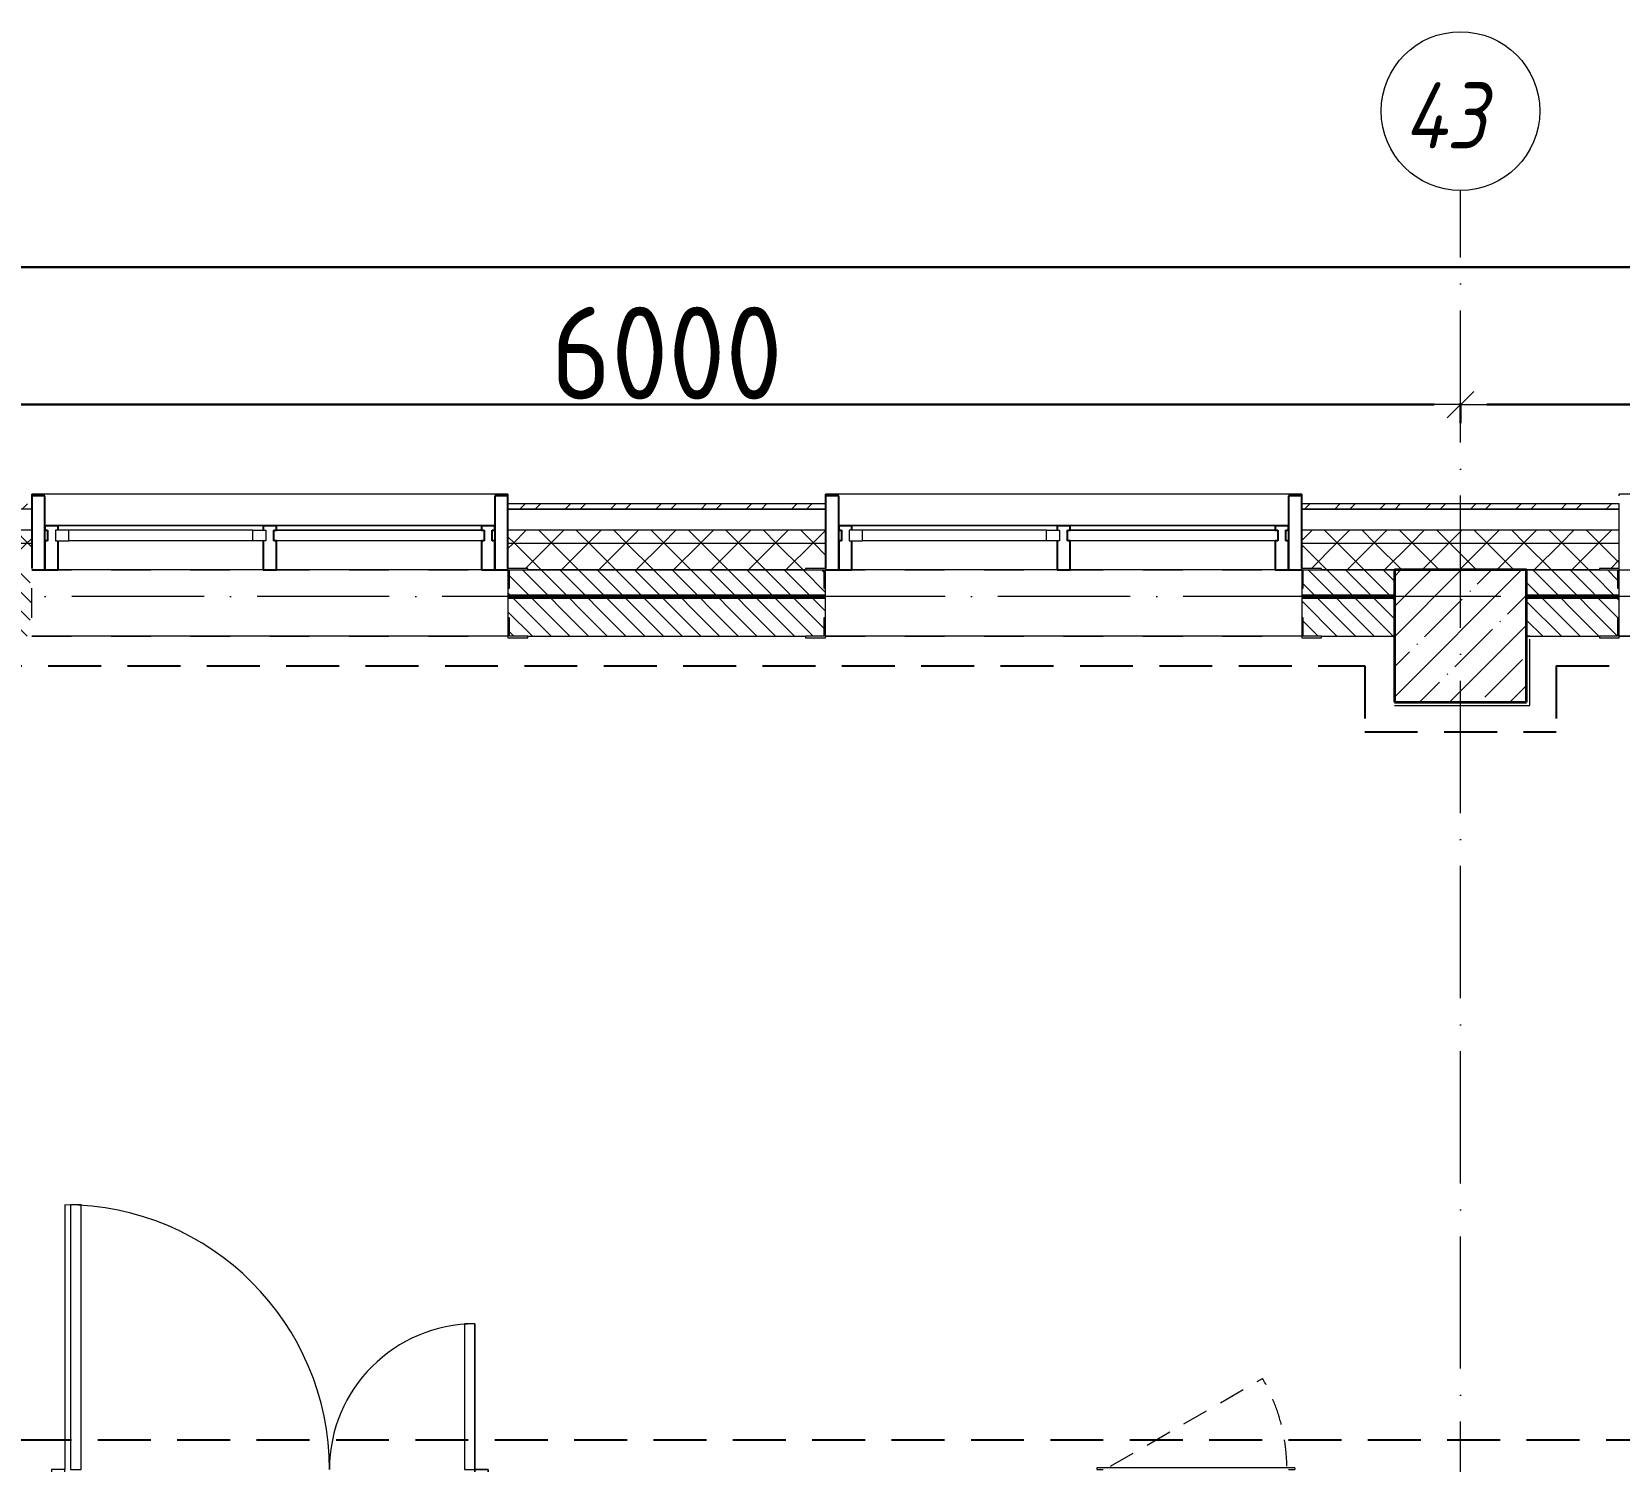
# Model space of a CAD drawing. Header units: millimetres. Extents: x -213536 to 1564669, y -45299 to 942238.
# Drawn here: x 623614 to 629614, y 433166 to 438570 of the extents above; entities that cross this region are included whole.
import ezdxf

# ---------------------------------------------------------------- set-up
doc = ezdxf.new("R2010")
doc.units = ezdxf.units.MM
for name, pattern in [('200_ШТРИХ_ш1п0_6_', [160, 100, -60]), ('50_200_ШТРИХ_1Т_ш5_п1_п1_', [700, 500, -100, 0, -100]), ('Штрих короткий', [300, 150, -150]), ('Штриховая _2 мм - 1 мм_', [300, 200, -100])]:
    doc.linetypes.add(name, pattern=pattern)
for name, color, linetype, lineweight in [('0-1', 7, 'Continuous', 5), ('0-2', 7, 'Continuous', 9), ('2.1) ПГП окна 2.8 м', 5, 'Continuous', 30), ('3) ЖБ 4м', 3, 'Continuous', 30), ('Двери', 7, 'Continuous', 9), ('Импосты витража', 7, 'Continuous', 9), ('Импосты витража-1', 7, 'Continuous', 25), ('Каркас_Импост', 7, 'Continuous', 13), ('Несущие колонны', 7, 'Continuous', 9), ('Несущие колонны-1', 7, 'Continuous', 35), ('Обобщенные модели', 7, 'Continuous', 9), ('Общие ребра', 7, 'Continuous', 9), ('Окна', 7, 'Continuous', 9), ('Оси', 7, 'Continuous', 9), ('Оси-1', 7, 'Continuous', 20), ('Оси-2', 7, '50_200_ШТРИХ_1Т_ш5_п1_п1_', 9), ('Остекление-1', 7, 'Continuous', 9), ('Открывание в плане-2', 7, '200_ШТРИХ_ш1п0_6_', 9), ('Перемычка-1', 7, 'Штрих короткий', 9), ('Размеры', 7, 'Continuous', 15), ('Стены', 7, 'Continuous', 9), ('Стены-1', 7, 'Continuous', 13), ('Штриховка разреза-1', 7, 'Continuous', 9), ('Элементы узлов', 7, 'Continuous', 9)]:
    doc.layers.add(name, color=color, linetype=linetype, lineweight=lineweight)
doc.layers.add('Каркас_Импост-2', color=7, linetype='Continuous', lineweight=9, true_color=0xaaaaaa)
doc.layers.add('СТ-1_1', color=7, linetype='Штриховая _2 мм - 1 мм_', lineweight=90, true_color=0x888888)
doc.layers.get('0-2').off()
doc.styles.add('ISOCPEUR_I_1', font='isocpeui.ttf', dxfattribs={"width": 0.85, "height": 2.5})
doc.styles.add('СПДС', font='isocpeur.ttf', dxfattribs={"width": 0.9})
doc.dimstyles.new('Размера А3', dxfattribs={"dimtxt": 200, "dimasz": 100, "dimexe": 70, "dimexo": 100, "dimgap": 20, "dimtad": 1, "dimdec": 0, "dimrnd": 10, "dimzin": 0, "dimdsep": 46, "dimtxsty": 'СПДС', "dimblk": 'ARROWHEAD_6', "dimcen": 1, "dimclrd": 256, "dimclre": 256, "dimclrt": 256, "dimazin": 0, "dimtfac": 1, "dimtdec": 0, "dimtmove": 2, "dimatfit": 3, "dimfxl": 1, "dimtolj": 1, "dimtzin": 0, "dimarcsym": 0})
pattern_1 = [(45, (0, 0), (-70.71068, 70.71068), []), (135, (0, 0), (-70.71068, -70.71068), [])]
pattern_2 = [(135, (0, 0), (-35.35534, -35.35534), [])]

# ---------------------------------------------------------------- blocks, each defined once
blk = doc.blocks.new('Ось сетки - Круг_Ø6_00__ISO-2_5_0_9K_-16731441-АИ2_03_План отделки стен 3-го этажа _Часть 2_')
at = {"layer": 'Оси-1'}
blk.add_circle((0, 0), 3, dxfattribs=at)
blk = doc.blocks.new('ARROWHEAD_6')
at = {"color": 0, "linetype": 'Continuous'}
for p, q in [((0, 0), (-1, 0)), ((-0.5, -0.5), (0.5, 0.5))]:
    blk.add_line(p, q, dxfattribs=at)
blk = doc.blocks.new('*D4752')
at = {"layer": 'Defpoints', "color": 0, "transparency": 16777216}
for p in [(486642.1, 437266.4), (492642.1, 437266.4), (492642.1, 437160.4)]:
    blk.add_point(p, dxfattribs=at)
at = {"layer": 'Размеры', "lineweight": -2, "transparency": 16777216}
for p, q in [((486642.1, 437166.4), (486642.1, 437090.4)), ((486742.1, 437160.4), (492542.1, 437160.4)), ((492642.1, 437166.4), (492642.1, 437090.4))]:
    blk.add_line(p, q, dxfattribs=at)
at = {"layer": 'Размеры', "lineweight": -2, "transparency": 16777216, "xscale": 100, "yscale": 100, "zscale": 100, "rotation": 180}
blk.add_blockref('ARROWHEAD_6', (486642.1, 437160.4), dxfattribs=at)
at = {"layer": 'Размеры', "lineweight": -2, "transparency": 16777216, "xscale": 100, "yscale": 100, "zscale": 100}
blk.add_blockref('ARROWHEAD_6', (492642.1, 437160.4), dxfattribs=at)
at = {"layer": 'Размеры', "transparency": 16777216, "insert": (489642.1, 437355.4), "char_height": 350, "width": 2.488, "attachment_point": 5, "style": 'СПДС'}
blk.add_mtext('\\A1;6000', dxfattribs=at)
blk = doc.blocks.new('*D4753')
at = {"layer": 'Defpoints', "color": 0, "transparency": 16777216}
for p in [(492642.1, 437266.4), (495642.1, 437266.4), (495642.1, 437160.4)]:
    blk.add_point(p, dxfattribs=at)
at = {"layer": 'Размеры', "lineweight": -2, "transparency": 16777216}
for p, q in [((492642.1, 437166.4), (492642.1, 437090.4)), ((492742.1, 437160.4), (495542.1, 437160.4)), ((495642.1, 437166.4), (495642.1, 437090.4))]:
    blk.add_line(p, q, dxfattribs=at)
at = {"layer": 'Размеры', "lineweight": -2, "transparency": 16777216, "xscale": 100, "yscale": 100, "zscale": 100, "rotation": 180}
blk.add_blockref('ARROWHEAD_6', (492642.1, 437160.4), dxfattribs=at)
at = {"layer": 'Размеры', "lineweight": -2, "transparency": 16777216, "xscale": 100, "yscale": 100, "zscale": 100}
blk.add_blockref('ARROWHEAD_6', (495642.1, 437160.4), dxfattribs=at)
at = {"layer": 'Размеры', "transparency": 16777216, "insert": (494142.1, 437355.4), "char_height": 350, "width": 2.488, "attachment_point": 5, "style": 'СПДС'}
blk.add_mtext('\\A1;3000', dxfattribs=at)
blk = doc.blocks.new('*D4757')
at = {"layer": 'Defpoints', "color": 0, "transparency": 16777216}
for p in [(459092.1, 437785.9), (505192.1, 437679.8), (505192.1, 436700.1)]:
    blk.add_point(p, dxfattribs=at)
at = {"layer": 'Размеры', "lineweight": -2, "transparency": 16777216}
for p, q in [((505192.1, 436800.1), (505192.1, 437749.8)), ((459092.1, 437685.9), (459092.1, 437609.8)), ((459192.1, 437679.8), (505092.1, 437679.8))]:
    blk.add_line(p, q, dxfattribs=at)
at = {"layer": 'Размеры', "lineweight": -2, "transparency": 16777216, "xscale": 100, "yscale": 100, "zscale": 100, "rotation": 180}
blk.add_blockref('ARROWHEAD_6', (459092.1, 437679.8), dxfattribs=at)
at = {"layer": 'Размеры', "lineweight": -2, "transparency": 16777216, "xscale": 100, "yscale": 100, "zscale": 100}
blk.add_blockref('ARROWHEAD_6', (505192.1, 437679.8), dxfattribs=at)
at = {"layer": 'Размеры', "transparency": 16777216, "insert": (482142.1, 437874.8), "char_height": 350, "width": 2.997, "attachment_point": 5, "style": 'СПДС'}
blk.add_mtext('\\A1;46100', dxfattribs=at)
blk = doc.blocks.new('BSC_Колонна _Прямоугольная - 500х500-V136-АИ2_03_План отделки стен 3-го этажа _Часть 2_')
at = {"layer": 'Несущие колонны'}
h = blk.add_hatch(dxfattribs=at)
h.set_pattern_fill('FP_126', color=256, style=0, pattern_type=2)
h.set_pattern_definition([(45, (-61950, -11050), (-114.04925, 114.04925), []), (45, (-61835.95, -11050), (-114.04925, 114.04925), [201.613, -40.323, 3.353, -36.97])])
h.paths.add_polyline_path([(-250, -250), (250, -250), (250, 250), (-250, 250)], flags=0)
at = {"layer": 'Несущие колонны-1'}
for p, q in [((250, 250), (-250, 250)), ((-250, 250), (-250, -250)), ((250, -250), (250, 250)), ((-250, -250), (250, -250))]:
    blk.add_line(p, q, dxfattribs=at)
blk = doc.blocks.new('PNS_Панель прямоугольная2 - Нр_Стекло - 40мм-26243474-АИ2_03_План отделки стен 3-го этажа _Часть 2_')
at = {"layer": 'Каркас_Импост'}
for p, q in [((-397.5, 0), (-397.5, 40)), ((-397.5, 40), (-347.5, 40)), ((-347.5, 40), (-347.5, 0)), ((397.5, 40), (347.5, 40)), ((347.5, 40), (347.5, 0)), ((397.5, 0), (397.5, 40)), ((-347.5, 0), (-397.5, 0)), ((347.5, 0), (397.5, 0))]:
    blk.add_line(p, q, dxfattribs=at)
at = {"layer": 'Каркас_Импост-2'}
for p, q in [((-347.5, 40), (347.5, 40)), ((-347.5, 0), (347.5, 0))]:
    blk.add_line(p, q, dxfattribs=at)
blk = doc.blocks.new('Прямоугольный импост - Импост структурный с накладкой - 150мм-25647633-АИ2_03_План отделки стен 3-го этажа _Часть 2_')
at = {"layer": 'Импосты витража-1'}
for p, q in [((-25, 0), (-25, 17)), ((-25, 17), (25, 17)), ((-15, 0), (-25, 0)), ((-15, -40), (-15, 0)), ((25, 17), (25, 0)), ((-25, -150), (-25, -40)), ((-25, -40), (-15, -40)), ((25, -40), (25, -150)), ((25, -150), (-25, -150))]:
    blk.add_line(p, q, dxfattribs=at)
blk = doc.blocks.new('Прямоугольный импост - Импост структурный с накладкой - 150мм-25647642-АИ2_03_План отделки стен 3-го этажа _Часть 2_')
at = {"layer": 'Импосты витража'}
for p, q in [((27275, -100), (28050, -100)), ((27275, -267), (28050, -267))]:
    blk.add_line(p, q, dxfattribs=at)
blk = doc.blocks.new('Прямоугольный импост - Импост структурный с накладкой - 150мм-V161-АИ2_03_План отделки стен 3-го этажа _Часть 2_')
at = {"layer": 'Импосты витража-1'}
for p, q in [((-25, 0), (-25, 17)), ((-25, 17), (25, 17)), ((25, 0), (15, 0)), ((15, 0), (15, -40)), ((25, 17), (25, 0)), ((-25, -150), (-25, -40)), ((15, -40), (25, -40)), ((25, -40), (25, -150)), ((25, -150), (-25, -150))]:
    blk.add_line(p, q, dxfattribs=at)
blk = doc.blocks.new('PNS_Панель прямоугольная1 - Нр_Стекло - 40мм-25259299-АИ2_03_План отделки стен 3-го этажа _Часть 2_')
at = {"layer": 'Остекление-1'}
for p, q in [((-387.5, 40), (387.5, 40)), ((-397.5, 0), (397.5, 0)), ((387.5, 0), (-387.5, 0))]:
    blk.add_line(p, q, dxfattribs=at)
blk = doc.blocks.new('Прямоугольный импост - Импост структурный с накладкой - 150мм-25647644-АИ2_03_План отделки стен 3-го этажа _Часть 2_')
at = {"layer": 'Импосты витража-1'}
for p, q in [((-25, 0), (-25, 17)), ((-25, 17), (25, 17)), ((-15, 0), (-25, 0)), ((-15, -40), (-15, 0)), ((25, 0), (15, 0)), ((15, 0), (15, -40)), ((25, 17), (25, 0)), ((-25, -150), (-25, -40)), ((-25, -40), (-15, -40)), ((15, -40), (25, -40)), ((25, -40), (25, -150)), ((25, -150), (-25, -150))]:
    blk.add_line(p, q, dxfattribs=at)
blk = doc.blocks.new('Прямоугольный импост - Откос НВФ_50х280 мм-V169-АИ2_03_План отделки стен 3-го этажа _Часть 2_')
at = {"layer": 'Импосты витража-1'}
for p, q in [((-50, 130), (0, 130)), ((-50, -150), (-50, 130)), ((0, 130), (0, -144)), ((0, -150), (-50, -150))]:
    blk.add_line(p, q, dxfattribs=at)
blk = doc.blocks.new('Прямоугольный импост - Откос НВФ_50х280 мм-25993838-АИ2_03_План отделки стен 3-го этажа _Часть 2_')
at = {"layer": 'Импосты витража-1'}
for p, q in [((0, 130), (-50, 130)), ((-50, 130), (-50, -150)), ((0, -144), (0, 130)), ((-50, -150), (0, -150))]:
    blk.add_line(p, q, dxfattribs=at)
blk = doc.blocks.new('Проем_Дверь_Прямоугольный - 1800х2700h_оконные проемы-25805030-АИ2_03_План отделки стен 3-го этажа _Часть 2_')
at = {"layer": 'Перемычка-1'}
for p, q in [((900, 125), (-900, 125)), ((900, -125), (-900, -125))]:
    blk.add_line(p, q, dxfattribs=at)
blk = doc.blocks.new('Проем_Дверь_Прямоугольный - 2150х2700h_витражные проемы-27177106-АИ2_03_План отделки стен 3-го этажа _Часть 2_')
at = {"layer": 'Перемычка-1'}
for p, q in [((1075, 125), (-1075, 125)), ((1075, -125), (-1075, -125))]:
    blk.add_line(p, q, dxfattribs=at)
blk = doc.blocks.new('Дверь_Витражная_СКБ_2Ст2 - ДВВ_ДАО_СОШ_Классы-V189-АИ2_03_План отделки стен 3-го этажа _Часть 2_')
at = {"layer": 'Двери'}
for p, q in [((-775, 1035), (-775, 35)), ((775, 585), (775, 35))]:
    blk.add_line(p, q, dxfattribs=at)
for centre, radius, start, end in [((-775, 35), 1000, 360, 90), ((775, 35), 550, 90, 180)]:
    blk.add_arc(centre, radius, start, end, dxfattribs=at)
at = {"layer": 'Элементы узлов'}
for p, q in [((-713, 1035), (-753, 1035)), ((-753, 1035), (-753, 35)), ((-713, 35), (-713, 1035)), ((775, 585), (735, 585)), ((735, 585), (735, 35)), ((775, 35), (775, 585)), ((-825, 35), (-825, -35)), ((-775, 35), (-825, 35)), ((-775, 35), (-825, 35)), ((-825, 35), (-825, -35)), ((-775, -35), (-775, 35)), ((-775, -35), (-775, 35)), ((-753, 35), (-713, 35)), ((735, 35), (775, 35)), ((775, -35), (775, 35)), ((775, 35), (825, 35)), ((775, 35), (775, -35)), ((825, 35), (775, 35)), ((825, 35), (825, -35)), ((825, -35), (825, 35)), ((-825, -35), (-775, -35)), ((-825, -35), (-775, -35)), ((825, -35), (775, -35)), ((775, -35), (825, -35))]:
    blk.add_line(p, q, dxfattribs=at)
blk = doc.blocks.new('Фахверк_СКБ_Уголок - 250_2700-27497298-АИ2_03_План отделки стен 3-го этажа _Часть 2_')
at = {"layer": 'Обобщенные модели'}
for p, q in [((200, 181), (125, 181)), ((125, 181), (125, 106)), ((200, 175), (200, 181)), ((131, 106), (131, 175)), ((131, 175), (200, 175)), ((125, 106), (131, 106)), ((131, -6), (125, -6)), ((125, -6), (125, -81)), ((131, -75), (131, -6)), ((125, -81), (200, -81)), ((200, -75), (131, -75)), ((200, -81), (200, -75))]:
    blk.add_line(p, q, dxfattribs=at)
blk = doc.blocks.new('Л_Общий_Лючок - Лючок-29696997-АИ2_03_План отделки стен 3-го этажа _Часть 2_')
at = {"layer": 'Окна'}
for p, q in [((724, 6), (-24, 6)), ((-24, 6), (-24, 0)), ((-24, 0), (0, 0)), ((700, 0), (724, 0)), ((724, 6), (724, 0))]:
    blk.add_line(p, q, dxfattribs=at)
at = {"layer": 'Открывание в плане-2'}
blk.add_line((26.8, 12), (601.8, 344), dxfattribs=at)
blk.add_arc((6, 0), 688, 1.0022, 30, dxfattribs=at)
blk = doc.blocks.new('Отлив_СКБ - Отлив витража_120_НВФ-31885687-АИ2_03_План отделки стен 3-го этажа _Часть 2_')
at = {"layer": 'Окна'}
for p, q in [((1750, -2), (50, -2)), ((0, -120), (0, -113)), ((0, -120), (1800, -120)), ((1800, -113), (1800, -120))]:
    blk.add_line(p, q, dxfattribs=at)
blk = doc.blocks.new('Отлив_СКБ - Отлив витража_120_НВФ-31885342-АИ2_03_План отделки стен 3-го этажа _Часть 2_')
at = {"layer": 'Окна'}
for p, q in [((7750, -2), (50, -2)), ((0, -120), (0, -113)), ((0, -120), (7800, -120)), ((7800, -113), (7800, -120))]:
    blk.add_line(p, q, dxfattribs=at)
blk = doc.blocks.new('0125-Р-ОО-Ш2-АР-о_23_10_2024_rvt-1-АИ2_03_План отделки стен 3-го этажа _Часть 2_')
at = {"layer": 'Штриховка разреза-1'}
h = blk.add_hatch(dxfattribs=at)
h.set_pattern_fill('FP_80', color=256, style=0, pattern_type=2)
h.set_pattern_definition([(45, (0, 0), (-85.53659, 85.53659), []), (45, (57.02, 0), (-85.53659, 85.53659), [])])
h.paths.add_polyline_path([(74215, 11530), (74215, 11550), (70350, 11550), (70350, 11530), (72365.1, 11530)], flags=0)
h.paths.add_polyline_path([(62113.2, 11530), (62550, 11530), (62550, 11550), (61350, 11550), (61350, 11530)], flags=0)
h.paths.add_polyline_path([(59550, 11530), (59550, 11550), (58350, 11550), (58350, 11530), (59317.3, 11530)], flags=0)
h.paths.add_polyline_path([(55350, 11530), (56550, 11530), (56550, 11550), (55350, 11550)], flags=0)
h.paths.add_polyline_path([(52793.3, 11530), (53550, 11530), (53550, 11550), (52350, 11550), (52350, 11530)], flags=0)
h.paths.add_polyline_path([(50550, 11530), (50550, 11550), (49350, 11550), (49350, 11530), (49997.3, 11530)], flags=0)
h.paths.add_polyline_path([(47201.4, 11530), (47550, 11530), (47550, 11550), (46350, 11550), (46350, 11530)], flags=0)
h.paths.add_polyline_path([(43350, 11530), (44550, 11530), (44550, 11550), (43350, 11550)], flags=0)
h.paths.add_polyline_path([(40685, 11530), (41550, 11530), (41550, 11550), (40685, 11550)], flags=0)
h = blk.add_hatch(dxfattribs=at)
h.set_pattern_fill('FP_81', color=256, style=0, pattern_type=2)
h.set_pattern_definition(pattern_1)
h.paths.add_polyline_path([(76700, 11400), (76700, 11450), (70350, 11450), (70350, 11400), (76093.1, 11400)], flags=0)
h.paths.add_polyline_path([(62113.2, 11400), (62550, 11400), (62550, 11450), (61350, 11450), (61350, 11400)], flags=0)
h.paths.add_polyline_path([(59317.3, 11400), (59550, 11400), (59550, 11450), (58350, 11450), (58350, 11400), (58385.3, 11400)], flags=0)
h.paths.add_polyline_path([(55350, 11400), (56550, 11400), (56550, 11450), (55350, 11450)], flags=0)
h.paths.add_polyline_path([(53259.3, 11400), (53550, 11400), (53550, 11450), (52350, 11450), (52350, 11400), (52793.3, 11400)], flags=0)
h.paths.add_polyline_path([(50550, 11400), (50550, 11450), (49350, 11450), (49350, 11400), (49997.3, 11400)], flags=0)
h.paths.add_polyline_path([(44550, 11400), (44550, 11450), (43350, 11450), (43350, 11400), (44405.4, 11400)], flags=0)
h.paths.add_polyline_path([(46350, 11400), (47550, 11400), (47550, 11450), (46350, 11450)], flags=0)
h.paths.add_polyline_path([(40677.4, 11400), (41550, 11400), (41550, 11450), (40150, 11450), (40150, 11400)], flags=0)
h.paths.add_polyline_path([(37881.4, 11400), (38350, 11400), (38350, 11450), (37150, 11450), (37150, 11400)], flags=0)
h.paths.add_polyline_path([(35350, 11400), (35350, 11450), (34150, 11450), (34150, 11400), (35085.5, 11400)], flags=0)
h.paths.add_polyline_path([(32289.5, 11400), (32350, 11400), (32350, 11450), (31150, 11450), (31150, 11400), (31357.5, 11400)], flags=0)
h.paths.add_polyline_path([(29350, 11400), (29350, 11450), (26180, 11450), (26180, 11400), (28561.5, 11400)], flags=0)
h = blk.add_hatch(dxfattribs=at)
h.set_pattern_fill('FP_81', color=256, style=0, pattern_type=2)
h.set_pattern_definition(pattern_1)
h.paths.add_polyline_path([(76700, 11300), (76700, 11400), (70350, 11400), (70350, 11306), (70425, 11306), (70425, 11300), (76093.1, 11300)], flags=0)
h.paths.add_polyline_path([(62475, 11300), (62475, 11306), (62550, 11306), (62550, 11400), (61350, 11400), (61350, 11306), (61425, 11306), (61425, 11300), (62200, 11300)], flags=0)
h.paths.add_polyline_path([(59317.3, 11300), (59475, 11300), (59475, 11306), (59550, 11306), (59550, 11400), (58350, 11400), (58350, 11306), (58425, 11306), (58425, 11300)], flags=0)
h.paths.add_polyline_path([(56475, 11300), (56475, 11306), (56550, 11306), (56550, 11400), (55350, 11400), (55350, 11306), (55425, 11306), (55425, 11300), (56200, 11300)], flags=0)
h.paths.add_polyline_path([(52700, 11300), (53475, 11300), (53475, 11306), (53550, 11306), (53550, 11400), (52350, 11400), (52350, 11306), (52425, 11306), (52425, 11300)], flags=0)
h.paths.add_polyline_path([(50475, 11300), (50475, 11306), (50550, 11306), (50550, 11400), (49350, 11400), (49350, 11306), (49425, 11306), (49425, 11300), (49997.3, 11300)], flags=0)
h.paths.add_polyline_path([(47201.4, 11300), (47475, 11300), (47475, 11306), (47550, 11306), (47550, 11400), (46350, 11400), (46350, 11306), (46425, 11306), (46425, 11300), (47200, 11300)], flags=0)
h.paths.add_polyline_path([(43700, 11300), (44475, 11300), (44475, 11306), (44550, 11306), (44550, 11400), (43350, 11400), (43350, 11306), (43425, 11306), (43425, 11300), (43473.4, 11300)], flags=0)
h.paths.add_polyline_path([(40677.4, 11300), (41475, 11300), (41475, 11306), (41550, 11306), (41550, 11400), (40150, 11400), (40150, 11300), (40650, 11300)], flags=0)
h.paths.add_polyline_path([(38275, 11300), (38275, 11306), (38350, 11306), (38350, 11400), (37150, 11400), (37150, 11300), (37881.4, 11300)], flags=0)
h.paths.add_polyline_path([(35275, 11300), (35275, 11306), (35350, 11306), (35350, 11400), (34150, 11400), (34150, 11306), (34225, 11306), (34225, 11300), (35085.5, 11300)], flags=0)
h.paths.add_polyline_path([(31357.5, 11300), (32275, 11300), (32275, 11306), (32350, 11306), (32350, 11400), (31150, 11400), (31150, 11300)], flags=0)
h.paths.add_polyline_path([(28650, 11300), (29275, 11300), (29275, 11306), (29350, 11306), (29350, 11400), (26180, 11400), (26180, 11300), (28561.5, 11300)], flags=0)
h = blk.add_hatch(dxfattribs=at)
h.set_pattern_fill('FP_1', color=256, style=0, pattern_type=2)
h.set_pattern_definition(pattern_2)
h.paths.add_polyline_path([(61425, 11050), (61700, 11050), (61700, 11300), (61356, 11300), (61356, 11231), (61350, 11231), (61350, 11119), (61356, 11119), (61356, 11050)], flags=0)
h.paths.add_polyline_path([(58385.3, 11050), (59544, 11050), (59544, 11119), (59550, 11119), (59550, 11231), (59544, 11231), (59544, 11300), (58356, 11300), (58356, 11231), (58350, 11231), (58350, 11119), (58356, 11119), (58356, 11050)], flags=0)
h.paths.add_polyline_path([(56544, 11050), (56544, 11119), (56550, 11119), (56550, 11231), (56544, 11231), (56544, 11300), (56200, 11300), (56200, 11050), (56521.3, 11050)], flags=0)
h = blk.add_hatch(dxfattribs=at)
h.set_pattern_fill('FP_1', color=256, style=0, pattern_type=2)
h.set_pattern_definition(pattern_2)
h.paths.add_polyline_path([(70356, 11050), (70700, 11050), (70700, 11300), (70356, 11300), (70356, 11231), (70350, 11231), (70350, 11119), (70356, 11119), (70356, 11054.3)], flags=0)
h.paths.add_polyline_path([(62475, 11050), (62544, 11050), (62544, 11119), (62550, 11119), (62550, 11231), (62544, 11231), (62544, 11300), (62200, 11300), (62200, 11050)], flags=0)
at = {"layer": 'Общие ребра'}
for p, q in [((56550, 11450), (55350, 11450)), ((59550, 11450), (58350, 11450)), ((62550, 11450), (61350, 11450)), ((56550, 11400), (55350, 11400)), ((59550, 11400), (58350, 11400)), ((62550, 11400), (61350, 11400)), ((58425, 11300), (59475, 11300)), ((59475, 11300), (58425, 11300)), ((61425, 11300), (61700, 11300)), ((61700, 11300), (61425, 11300)), ((62200, 11300), (62475, 11300)), ((62475, 11300), (62200, 11300))]:
    blk.add_line(p, q, dxfattribs=at)
at = {"layer": 'Стены'}
for p, q in [((58350, 11050), (56550, 11050)), ((61350, 11050), (59550, 11050)), ((64700, 11050), (62550, 11050))]:
    blk.add_line(p, q, dxfattribs=at)
at = {"layer": 'Стены-1'}
for p, q in [((56550, 11530), (55350, 11530)), ((56550, 11306), (56550, 11530)), ((59550, 11550), (58350, 11550)), ((58350, 11550), (58350, 11530)), ((59550, 11530), (58350, 11530)), ((58350, 11530), (58350, 11306)), ((58350, 11530), (59550, 11530)), ((59550, 11530), (59550, 11550)), ((59550, 11306), (59550, 11530)), ((62550, 11550), (61350, 11550)), ((61350, 11550), (61350, 11530)), ((62550, 11530), (61350, 11530)), ((61350, 11530), (61350, 11306)), ((61350, 11530), (62550, 11530)), ((62550, 11530), (62550, 11550)), ((62550, 11306), (62550, 11530)), ((56550, 11119), (56550, 11231)), ((58350, 11231), (58350, 11119)), ((59550, 11119), (59550, 11231)), ((61350, 11231), (61350, 11119)), ((62550, 11119), (62550, 11231)), ((58425, 11050), (59475, 11050)), ((61425, 11050), (61700, 11050)), ((62200, 11050), (62475, 11050))]:
    blk.add_line(p, q, dxfattribs=at)
at = {"layer": '0-2', "rotation": 180}
for name, p in [('Отлив_СКБ - Отлив витража_120_НВФ-31885687-АИ2_03_План отделки стен 3-го этажа _Часть 2_', (58350, 11467)), ('Отлив_СКБ - Отлив витража_120_НВФ-31885687-АИ2_03_План отделки стен 3-го этажа _Часть 2_', (61350, 11467)), ('Отлив_СКБ - Отлив витража_120_НВФ-31885342-АИ2_03_План отделки стен 3-го этажа _Часть 2_', (70350, 11467)), ('Прямоугольный импост - Импост структурный с накладкой - 150мм-25647642-АИ2_03_План отделки стен 3-го этажа _Часть 2_', (84700, 11200)), ('Прямоугольный импост - Импост структурный с накладкой - 150мм-25647642-АИ2_03_План отделки стен 3-го этажа _Часть 2_', (85525, 11200)), ('Прямоугольный импост - Импост структурный с накладкой - 150мм-25647642-АИ2_03_План отделки стен 3-го этажа _Часть 2_', (87700, 11200)), ('Прямоугольный импост - Импост структурный с накладкой - 150мм-25647642-АИ2_03_План отделки стен 3-го этажа _Часть 2_', (88525, 11200)), ('PNS_Панель прямоугольная2 - Нр_Стекло - 40мм-26243474-АИ2_03_План отделки стен 3-го этажа _Часть 2_', (57037.5, 11450)), ('PNS_Панель прямоугольная1 - Нр_Стекло - 40мм-25259299-АИ2_03_План отделки стен 3-го этажа _Часть 2_', (57862.5, 11450)), ('PNS_Панель прямоугольная2 - Нр_Стекло - 40мм-26243474-АИ2_03_План отделки стен 3-го этажа _Часть 2_', (60037.5, 11450)), ('PNS_Панель прямоугольная1 - Нр_Стекло - 40мм-25259299-АИ2_03_План отделки стен 3-го этажа _Часть 2_', (60862.5, 11450)), ('Проем_Дверь_Прямоугольный - 1800х2700h_оконные проемы-25805030-АИ2_03_План отделки стен 3-го этажа _Часть 2_', (57450, 11175)), ('Фахверк_СКБ_Уголок - 250_2700-27497298-АИ2_03_План отделки стен 3-го этажа _Часть 2_', (59675, 11225)), ('Проем_Дверь_Прямоугольный - 1800х2700h_оконные проемы-25805030-АИ2_03_План отделки стен 3-го этажа _Часть 2_', (60450, 11175)), ('Фахверк_СКБ_Уголок - 250_2700-27497298-АИ2_03_План отделки стен 3-го этажа _Часть 2_', (62675, 11225)), ('Проем_Дверь_Прямоугольный - 2150х2700h_витражные проемы-27177106-АИ2_03_План отделки стен 3-го этажа _Часть 2_', (63625, 11175))]:
    blk.add_blockref(name, p, dxfattribs=at)
at = {"layer": '0-2', "extrusion": (0, 0, -1)}
for name, p in [('Прямоугольный импост - Откос НВФ_50х280 мм-V169-АИ2_03_План отделки стен 3-го этажа _Часть 2_', (-56550, 11450)), ('Прямоугольный импост - Откос НВФ_50х280 мм-V169-АИ2_03_План отделки стен 3-го этажа _Часть 2_', (-59550, 11450)), ('Прямоугольный импост - Импост структурный с накладкой - 150мм-V161-АИ2_03_План отделки стен 3-го этажа _Часть 2_', (-56625, 11450)), ('Прямоугольный импост - Импост структурный с накладкой - 150мм-25647633-АИ2_03_План отделки стен 3-го этажа _Часть 2_', (-57450, 11450)), ('Прямоугольный импост - Импост структурный с накладкой - 150мм-25647644-АИ2_03_План отделки стен 3-го этажа _Часть 2_', (-58275, 11450)), ('Прямоугольный импост - Импост структурный с накладкой - 150мм-V161-АИ2_03_План отделки стен 3-го этажа _Часть 2_', (-59625, 11450)), ('Прямоугольный импост - Импост структурный с накладкой - 150мм-25647633-АИ2_03_План отделки стен 3-го этажа _Часть 2_', (-60450, 11450)), ('Прямоугольный импост - Импост структурный с накладкой - 150мм-25647644-АИ2_03_План отделки стен 3-го этажа _Часть 2_', (-61275, 11450))]:
    blk.add_blockref(name, p, dxfattribs=at)
at = {"layer": '0-2'}
for name, p in [('Прямоугольный импост - Откос НВФ_50х280 мм-25993838-АИ2_03_План отделки стен 3-го этажа _Часть 2_', (58350, 11450)), ('Прямоугольный импост - Откос НВФ_50х280 мм-25993838-АИ2_03_План отделки стен 3-го этажа _Часть 2_', (61350, 11450)), ('Фахверк_СКБ_Уголок - 250_2700-27497298-АИ2_03_План отделки стен 3-го этажа _Часть 2_', (58225, 11125)), ('Фахверк_СКБ_Уголок - 250_2700-27497298-АИ2_03_План отделки стен 3-го этажа _Часть 2_', (61225, 11125)), ('BSC_Колонна _Прямоугольная - 500х500-V136-АИ2_03_План отделки стен 3-го этажа _Часть 2_', (61950, 11050)), ('Дверь_Витражная_СКБ_2Ст2 - ДВВ_ДАО_СОШ_Классы-V189-АИ2_03_План отделки стен 3-го этажа _Часть 2_', (57450, 7865)), ('Л_Общий_Лючок - Лючок-29696997-АИ2_03_План отделки стен 3-го этажа _Часть 2_', (60600, 7900))]:
    blk.add_blockref(name, p, dxfattribs=at)
blk = doc.blocks.new('3этНиз')
at = {"layer": 'СТ-1_1', "lineweight": 25}
for p, q in [((487004.1, 436173.4), (492280.1, 436173.4)), ((492280.1, 436173.4), (492280.1, 435923.4)), ((493004.1, 436173.4), (493004.1, 435923.4)), ((493004.1, 436173.4), (495280.1, 436173.4)), ((492280.1, 435923.4), (493004.1, 435923.4)), ((483892.1, 433247.4), (514592.1, 433247.4))]:
    blk.add_line(p, q, dxfattribs=at)
at = {"layer": 'Стены-1'}
for p, q in [((492904.1, 436285.4), (492892.1, 436285.4)), ((492904.1, 436023.4), (492904.1, 436273.4)), ((492392.1, 436023.4), (492904.1, 436023.4))]:
    blk.add_line(p, q, dxfattribs=at)
at = {"layer": '0-1'}
blk.add_blockref('0125-Р-ОО-Ш2-АР-о_23_10_2024_rvt-1-АИ2_03_План отделки стен 3-го этажа _Часть 2_', (430692.1, 425235.4), dxfattribs=at)
blk = doc.blocks.new('Ось 3 этаж')
at = {"layer": 'Оси-2'}
for p, q in [((492642.1, 423014.8), (492642.1, 437970.1)), ((536900.4, 436435.4), (428373.3, 436435.4))]:
    blk.add_line(p, q, dxfattribs=at)
at = {"layer": 'Оси-1', "xscale": 99.99999999999993, "yscale": 99.99999999999993, "zscale": 99.99999999999993}
blk.add_blockref('Ось сетки - Круг_Ø6_00__ISO-2_5_0_9K_-16731441-АИ2_03_План отделки стен 3-го этажа _Часть 2_', (492642.1, 438270.1), dxfattribs=at)
at = {"layer": 'Оси', "insert": (492428.2, 438378.9), "char_height": 250, "width": 425.696, "attachment_point": 1, "style": 'ISOCPEUR_I_1'}
blk.add_mtext('43', dxfattribs=at)
at = {"layer": 'Размеры'}
for base, p1, p2, picture, middle in [((505192.1, 437679.8), (459092.1, 437785.9), (505192.1, 436700.1), '*D4757', (482142.1, 437874.8)), ((492642.1, 437160.4), (486642.1, 437266.4), (492642.1, 437266.4), '*D4752', (489642.1, 437355.4)), ((495642.1, 437160.4), (492642.1, 437266.4), (495642.1, 437266.4), '*D4753', (494142.1, 437355.4))]:
    dim = blk.add_linear_dim(base=base, p1=p1, p2=p2, dimstyle='Размера А3', override={"dimtxt": 350}, dxfattribs=at)
    dim.commit()
    dim.dimension.update_dxf_attribs({"geometry": picture, "text_midpoint": middle})

msp = doc.modelspace()

# ---------------------------------------------------------------- linework, layer by layer
at = {"layer": '2.1) ПГП окна 2.8 м', "color": 2, "lineweight": 60}
for points in [[(625413.9, 436435.4), (626613.9, 436435.4)], [(628413.9, 436435.4), (628763.9, 436435.4)], [(629263.9, 436435.4), (629613.9, 436435.4)]]:
    msp.add_lwpolyline(points, dxfattribs=at)

# ---------------------------------------------------------------- block references
at = {"color": 5, "lineweight": 30}
msp.add_blockref('Ось 3 этаж', (136371.8, 0), dxfattribs=at)
at = {"layer": '3) ЖБ 4м'}
msp.add_blockref('3этНиз', (136371.8, 0), dxfattribs=at)

doc.saveas('drawing.dxf')
